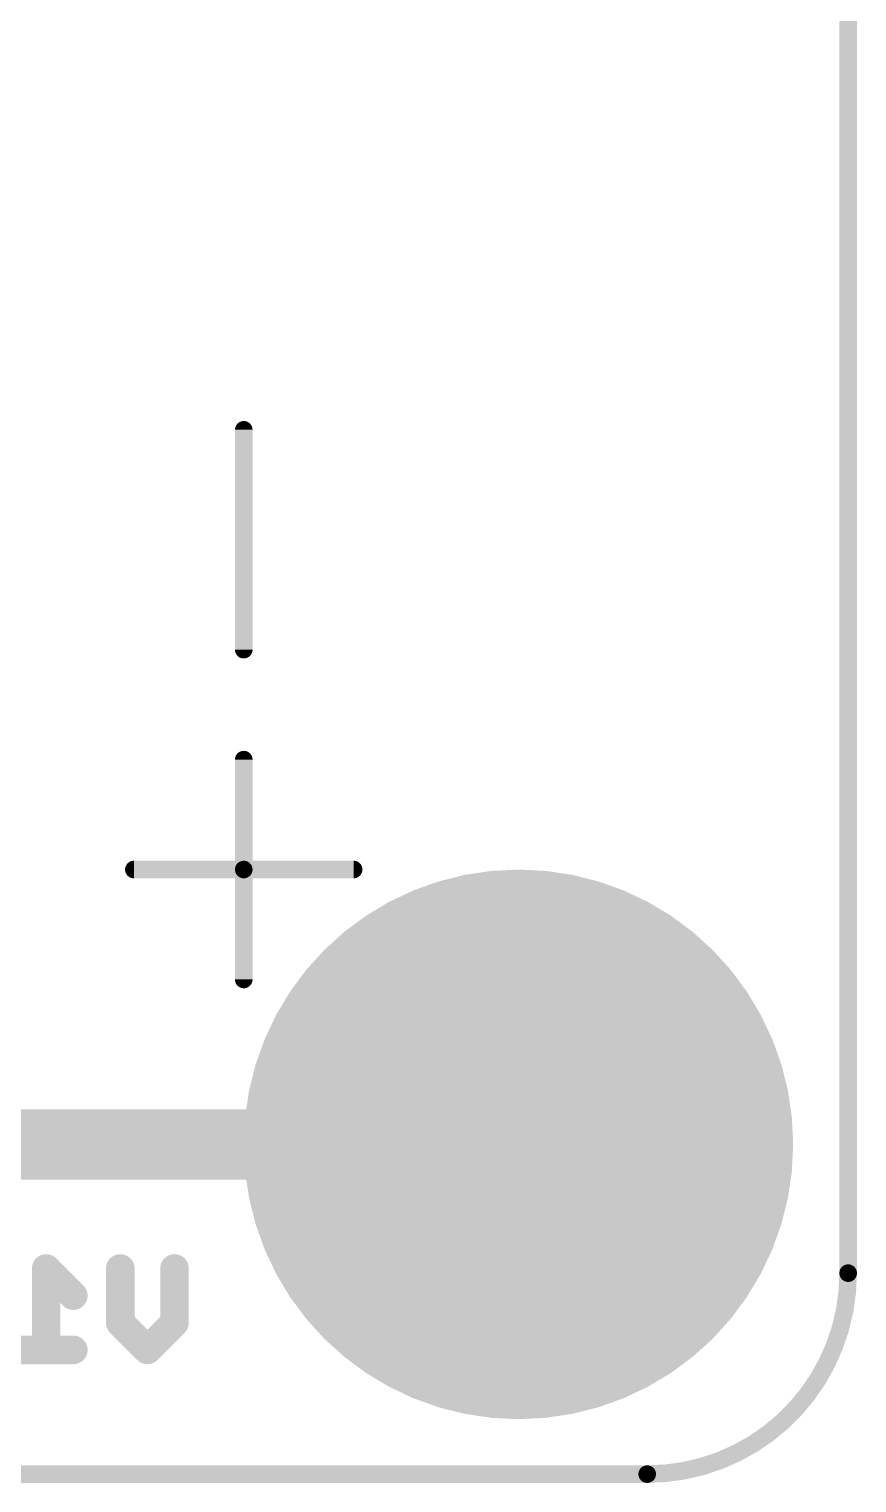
# Model space of a CAD drawing. Header units: inches. Extents: x 2 to 53, y 0 to 38.6.
# Drawn here: x 18.175 to 18.552, y 11.319 to 11.981 of the extents above; entities that cross this region are included whole.
import ezdxf

# ---------------------------------------------------------------- set-up
doc = ezdxf.new("R2010")
doc.units = ezdxf.units.IN
doc.header["$LTSCALE"] = 0.1
doc.header["$MEASUREMENT"] = 0
doc.layers.get('0').update_dxf_attribs({"plot": 0})
for name, color, linetype in [('16', 7, 'Continuous'), ('17', 7, 'Continuous'), ('20', 7, 'Continuous'), ('21', 7, 'Continuous'), ('22', 7, 'Continuous')]:
    doc.layers.add(name, color=color, linetype=linetype)
doc.layers.get('0').off()

# ---------------------------------------------------------------- blocks, each defined once
blk = doc.blocks.new('ROUNDP')
at = {"const_width": 0.5}
blk.add_lwpolyline([(0, -0.25, 1), (0, 0.25, 1), (0, -0.25)], format="xyb", dxfattribs=at)

msp = doc.modelspace()

# ---------------------------------------------------------------- linework, layer by layer
at = {"layer": '16'}
for points, const_width in [([(18.09777, 11.47346), (18.39777, 11.47346)], 0.032), ([(18.19523, 11.40465), (18.18288, 11.41699)], 0.013), ([(18.18288, 11.41699), (18.18288, 11.37996)], 0.013), ([(18.21658, 11.39231), (18.21658, 11.41699)], 0.013), ([(18.24127, 11.41699), (18.24127, 11.39231)], 0.013), ([(18.22892, 11.37996), (18.21658, 11.39231)], 0.013), ([(18.24127, 11.39231), (18.22892, 11.37996)], 0.013), ([(18.19523, 11.37996), (18.17054, 11.37996)], 0.013)]:
    msp.add_lwpolyline(points, dxfattribs=dict(at, const_width=const_width))
for points, const_width in [([(18.39777, 11.46546, 1), (18.39777, 11.48146)], 0.016), ([(18.18518, 11.41929, 1), (18.18058, 11.4147)], 0.0065), ([(18.18613, 11.41699, 1), (18.17963, 11.41699)], 0.0065), ([(18.21983, 11.41699, 1), (18.21333, 11.41699)], 0.0065), ([(18.24452, 11.41699, 1), (18.23802, 11.41699)], 0.0065), ([(18.19293, 11.40235, 1), (18.19752, 11.40695)], 0.0065), ([(18.21888, 11.3946, 1), (18.21428, 11.39001)], 0.0065), ([(18.21333, 11.39231, 1), (18.21983, 11.39231)], 0.0065), ([(18.23802, 11.39231, 1), (18.24452, 11.39231)], 0.0065), ([(18.24356, 11.39001, 1), (18.23897, 11.3946)], 0.0065), ([(18.17963, 11.37996, 1), (18.18613, 11.37996)], 0.0065), ([(18.19523, 11.37671, 1), (18.19523, 11.38321)], 0.0065), ([(18.22662, 11.38226, 1), (18.23122, 11.37766)], 0.0065), ([(18.22662, 11.37766, 1), (18.23122, 11.38226)], 0.0065)]:
    msp.add_lwpolyline(points, format="xyb", dxfattribs=dict(at, const_width=const_width))
at = {"layer": '20', "const_width": 0.008}
for points in [[(18.54777, 11.41488), (18.54777, 13.73204)], [(14.93919, 11.32346), (18.45634, 11.32346)]]:
    msp.add_lwpolyline(points, dxfattribs=at)
at = {"layer": '20'}
for points, const_width in [([(18.45634, 11.32346, 0.414214), (18.54777, 11.41488)], 0.008), ([(18.54977, 11.41488, 1), (18.54577, 11.41488)], 0.004), ([(18.54577, 11.41488, 1), (18.54977, 11.41488)], 0.004), ([(18.45634, 11.32546, 1), (18.45634, 11.32146)], 0.004), ([(18.45634, 11.32146, 1), (18.45634, 11.32546)], 0.004)]:
    msp.add_lwpolyline(points, format="xyb", dxfattribs=dict(at, const_width=const_width))
at = {"layer": '21', "const_width": 0.008}
for points in [[(18.27277, 11.69846), (18.27277, 11.79846)], [(18.27277, 11.64846), (18.27277, 11.59846)], [(18.22277, 11.59846), (18.27277, 11.59846)], [(18.32277, 11.59846), (18.27277, 11.59846)], [(18.27277, 11.59846), (18.27277, 11.54846)]]:
    msp.add_lwpolyline(points, dxfattribs=at)
at = {"layer": '21', "const_width": 0.004}
for points in [[(18.27477, 11.79846, 1), (18.27077, 11.79846)], [(18.27077, 11.69846, 1), (18.27477, 11.69846)], [(18.27477, 11.64846, 1), (18.27077, 11.64846)], [(18.22277, 11.60046, 1), (18.22277, 11.59646)], [(18.27277, 11.60046, 1), (18.27277, 11.59646)], [(18.27477, 11.59846, 1), (18.27077, 11.59846)], [(18.27077, 11.59846, 1), (18.27477, 11.59846)], [(18.27277, 11.59646, 1), (18.27277, 11.60046)], [(18.32277, 11.59646, 1), (18.32277, 11.60046)], [(18.27077, 11.54846, 1), (18.27477, 11.54846)]]:
    msp.add_lwpolyline(points, format="xyb", dxfattribs=at)
at = {"layer": '22', "const_width": 0.008}
for points in [[(18.27277, 11.64846), (18.27277, 11.59846)], [(18.22277, 11.59846), (18.27277, 11.59846)], [(18.32277, 11.59846), (18.27277, 11.59846)], [(18.27277, 11.59846), (18.27277, 11.54846)]]:
    msp.add_lwpolyline(points, dxfattribs=at)
at = {"layer": '22', "const_width": 0.004}
for points in [[(18.27477, 11.64846, 1), (18.27077, 11.64846)], [(18.22277, 11.60046, 1), (18.22277, 11.59646)], [(18.27277, 11.60046, 1), (18.27277, 11.59646)], [(18.27477, 11.59846, 1), (18.27077, 11.59846)], [(18.27077, 11.59846, 1), (18.27477, 11.59846)], [(18.27277, 11.59646, 1), (18.27277, 11.60046)], [(18.32277, 11.59646, 1), (18.32277, 11.60046)], [(18.27077, 11.54846, 1), (18.27477, 11.54846)]]:
    msp.add_lwpolyline(points, format="xyb", dxfattribs=at)

# ---------------------------------------------------------------- block references
at = {"layer": '17', "xscale": 0.25, "yscale": 0.25}
msp.add_blockref('ROUNDP', (18.39777, 11.47346), dxfattribs=at)
msp.add_blockref('ROUNDP', (18.39777, 11.47346), dxfattribs=at)

doc.saveas('drawing.dxf')
